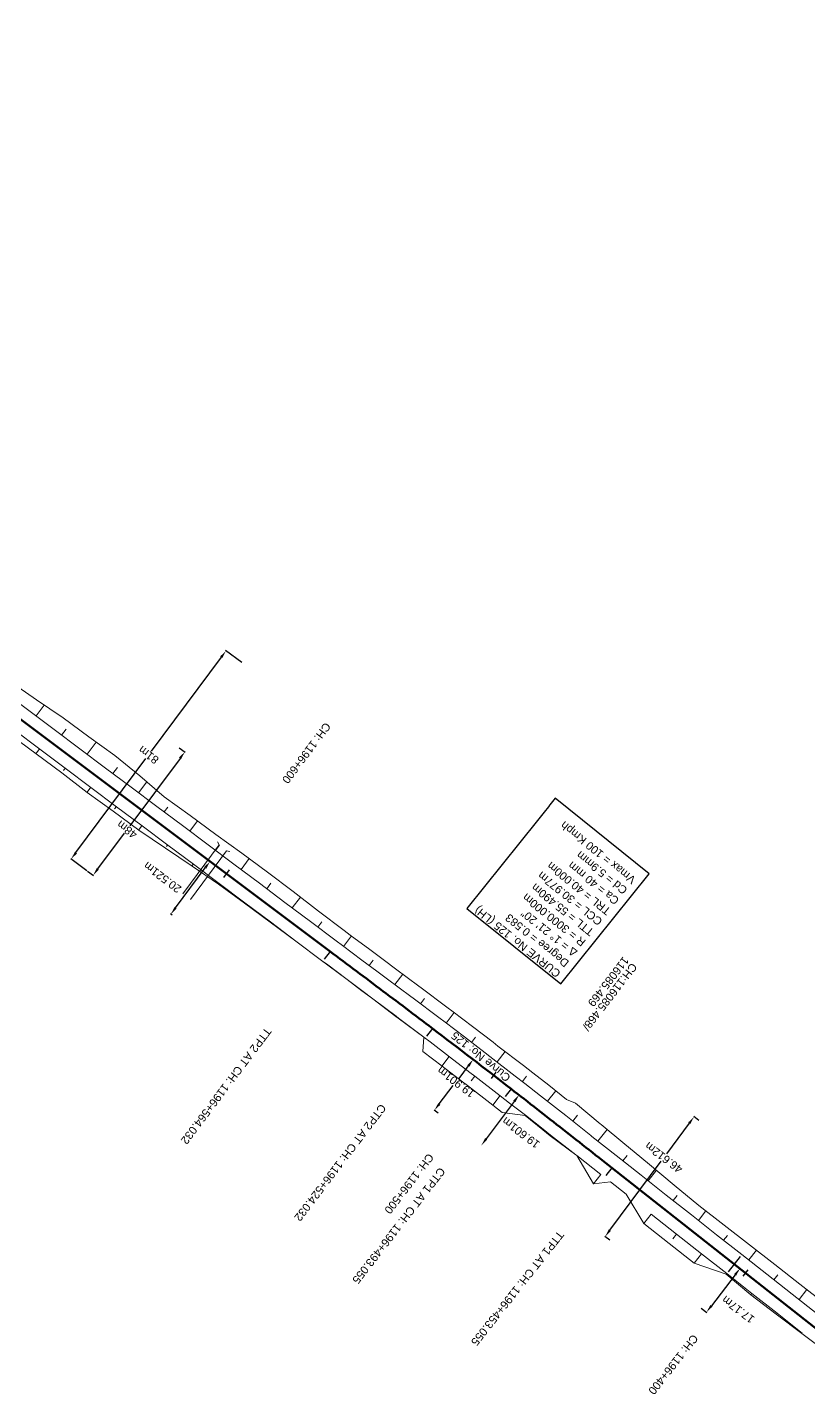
# Model space of a CAD drawing. Header units: metres. Extents: x 638322 to 644522, y 3380053 to 3384620.
# Drawn here: x 639039.7 to 639283.6, y 3383897.6 to 3384324.9 of the extents above; entities that cross this region are included whole.
import ezdxf

# ---------------------------------------------------------------- set-up
doc = ezdxf.new("R2010")
doc.units = ezdxf.units.M
doc.header["$MEASUREMENT"] = 0
doc.linetypes.add('CENTER2', pattern=[1.125, 0.75, -0.125, 0.125, -0.125])
doc.layers.get('Defpoints').update_dxf_attribs({"lineweight": 0})
for name, color, linetype, lineweight in [('C-ALIG-DG-CURVE', 1, 'CENTER2', 70), ('C-ALIG-DG-LINE', 1, 'CENTER2', 70), ('C-ALIG-DG-SPIRAL', 1, 'CENTER2', 70), ('C-ALIG-LABL-DG', 1, 'Continuous', 25), ('C-ALIG-LABL-DG-MARK', 1, 'Continuous', 25), ('Proposed Curve_Details', 10, 'Continuous', 0), ('PROPOSED DFCC TOE LINE', 239, 'Continuous', 0), ('PROPOSED DFCC TOE SLOPES', 239, 'Continuous', 0), ('PROPOSED DFCC TRACK', 1, 'Continuous', 0), ('PROPOSED FORMATION LINE - PLAN', 187, 'Continuous', 0), ('Proposed TPTC Chainages', 10, 'Continuous', 0)]:
    doc.layers.add(name, color=color, linetype=linetype, lineweight=lineweight)
for name, color, linetype in [('C-ROAD-TEXT', 11, 'Continuous'), ('Dimension', 10, 'Continuous'), ('Layer3', 1, 'Continuous')]:
    doc.layers.add(name, color=color, linetype=linetype)
doc.styles.add('Arial', font='arial.ttf')
doc.styles.get("Standard").update_dxf_attribs({"font": 'arial.ttf'})
doc.styles.add('Style-Arial', font='arial.ttf')
doc.dimstyles.get("Standard").update_dxf_attribs({"dimtxt": 2.5, "dimasz": 2.5, "dimexe": 0.18, "dimexo": 0.0625, "dimgap": 0.09, "dimtad": 0, "dimtih": 1, "dimtoh": 1, "dimdec": 3, "dimzin": 0, "dimdsep": 46, "dimtxsty": 'Standard', "dimcen": 0.09, "dimazin": 0, "dimtfac": 1, "dimtdec": 3, "dimtofl": 0, "dimtmove": 0, "dimatfit": 3, "dimfxl": 1, "dimtolj": 1, "dimtzin": 0, "dimarcsym": 0})

# ---------------------------------------------------------------- blocks, each defined once
blk = doc.blocks.new('*D440')
at = {"layer": 'Defpoints', "color": 0, "transparency": 16777216}
for p in [(639096.7149239834, 3384064.424190981), (639097.1961185685, 3384064.066649464), (639084.9571074932, 3384047.594867647)]:
    blk.add_point(p, dxfattribs=at)
at = {"layer": 'Dimension', "color": 0, "lineweight": -2, "transparency": 16777216}
for p, q in [((639085.9669450934, 3384049.959103715), (639095.2238917982, 3384062.417496429)), ((639097.0957838409, 3384064.141201073), (639096.6145892558, 3384064.49874259)), ((639084.8567727655, 3384047.669419256), (639084.3755781804, 3384048.026960773))]:
    blk.add_line(p, q, dxfattribs=at)
at = {"layer": 'Dimension', "color": 0, "transparency": 16777216}
for points in [[(639094.8894427062, 3384062.666001793), (639095.5583408901, 3384062.168991065), (639096.7149239834, 3384064.424190981)], [(639085.6324960014, 3384050.207609079), (639086.3013941853, 3384049.710598351), (639084.4759129081, 3384047.952409164)]]:
    blk.add_solid(points, dxfattribs=at)
at = {"layer": 'Dimension', "color": 0, "lineweight": 0, "transparency": 16777216, "insert": (639081.8852794601, 3384059.440914825), "char_height": 2.5, "attachment_point": 5, "rotation": 143, "style": 'Style-Arial'}
blk.add_mtext('\\A1;20.521m', dxfattribs=at)
blk = doc.blocks.new('TerminatorOpen_0.5')
at = {"color": 0, "linetype": 'ByBlock', "lineweight": -2}
for q in [(-1, 0.25), (-1, 0), (-1, -0.25)]:
    blk.add_line((0, 0), q, dxfattribs=at)
blk = doc.blocks.new('*D454')
at = {"layer": 'Defpoints', "color": 0, "transparency": 16777216}
for p in [(639178.8651186114, 3384002.533541249), (639180.1165865376, 3384001.578166081), (639168.0407275045, 3383985.759720346)]:
    blk.add_point(p, dxfattribs=at)
at = {"layer": 'Dimension', "color": 0, "lineweight": -2, "transparency": 16777216}
for p, q in [((639180.0172294085, 3384001.654015674), (639178.7657614823, 3384002.609390843)), ((639177.3481267334, 3384000.546398667), (639174.3606740122, 3383996.633065576)), ((639168.3062514563, 3383988.702238096), (639172.6598714273, 3383994.405145118)), ((639167.9413703755, 3383985.83556994), (639166.6899024493, 3383986.790945108))]:
    blk.add_line(p, q, dxfattribs=at)
at = {"layer": 'Dimension', "color": 0, "transparency": 16777216}
for points in [[(639177.0169363031, 3384000.799230646), (639177.679317164, 3384000.293566687), (639178.8651186114, 3384002.533541249)], [(639167.9750610259, 3383988.955070076), (639168.6374418868, 3383988.449406117), (639166.7892595783, 3383986.715095514)]]:
    blk.add_solid(points, dxfattribs=at)
at = {"layer": 'Dimension', "color": 0, "lineweight": 0, "transparency": 16777216, "insert": (639173.5123801867, 3383995.517517257), "char_height": 2.5, "attachment_point": 5, "rotation": 143, "style": 'Style-Arial'}
blk.add_mtext('\\A1;19.901m', dxfattribs=at)
blk = doc.blocks.new('*D449')
at = {"layer": 'Defpoints', "color": 0, "transparency": 16777216}
for p in [(639249.4413415077, 3383983.465004565), (639220.0488373933, 3383947.232598558), (639221.6687968019, 3383946.030747664)]:
    blk.add_point(p, dxfattribs=at)
at = {"layer": 'Dimension', "color": 0, "lineweight": -2, "transparency": 16777216}
for p, q in [((639249.3409526388, 3383983.539483253), (639247.7209932301, 3383984.741334146)), ((639246.3318083342, 3383982.65907808), (639239.2042129799, 3383973.051883694)), ((639221.5384111581, 3383949.240375936), (639237.5341367063, 3383970.8008093)), ((639221.568407933, 3383946.105226352), (639219.9484485243, 3383947.307077246))]:
    blk.add_line(p, q, dxfattribs=at)
at = {"layer": 'Dimension', "color": 0, "transparency": 16777216}
for points in [[(639245.9971787711, 3383982.907340374), (639246.6664378971, 3383982.410815786), (639247.8213820991, 3383984.666855458)], [(639221.203781595, 3383949.48863823), (639221.873040721, 3383948.992113641), (639220.0488373933, 3383947.232598558)]]:
    blk.add_solid(points, dxfattribs=at)
at = {"layer": 'Dimension', "color": 0, "lineweight": 0, "transparency": 16777216, "insert": (639238.368122414, 3383971.927139559), "char_height": 2.5, "attachment_point": 5, "rotation": 143, "style": 'Style-Arial'}
blk.add_mtext('\\A1;46.612m', dxfattribs=at)
blk = doc.blocks.new('*D450')
at = {"layer": 'Defpoints', "color": 0, "transparency": 16777216}
for p in [(639086.9912456048, 3384100.019989446), (639058.3590167877, 3384061.494731849), (639060.2257248927, 3384060.107381914)]:
    blk.add_point(p, dxfattribs=at)
at = {"layer": 'Dimension', "color": 0, "lineweight": -2, "transparency": 16777216}
for p, q in [((639087.0915717965, 3384099.94542635), (639088.9582799016, 3384098.558076416)), ((639087.3666917924, 3384096.626115678), (639071.6626814029, 3384075.496044058)), ((639061.7169868103, 3384062.113905748), (639069.9907223294, 3384073.246388454)), ((639058.4593429794, 3384061.420168753), (639060.3260510843, 3384060.032818818))]:
    blk.add_line(p, q, dxfattribs=at)
at = {"layer": 'Dimension', "color": 0, "transparency": 16777216}
for points in [[(639087.0322711535, 3384096.874659332), (639087.7011124312, 3384096.377572026), (639088.85795371, 3384098.632639511)], [(639061.3825661715, 3384062.362449401), (639062.0514074492, 3384061.865362095), (639060.2257248927, 3384060.107381914)]]:
    blk.add_solid(points, dxfattribs=at)
at = {"layer": 'Dimension', "color": 0, "lineweight": 0, "transparency": 16777216, "insert": (639070.8267018648, 3384074.371216257), "char_height": 2.5, "attachment_point": 5, "rotation": 143, "style": 'Style-Arial'}
blk.add_mtext('\\A1;48m', dxfattribs=at)
blk = doc.blocks.new('*D451')
at = {"layer": 'Defpoints', "color": 0, "transparency": 16777216}
for p in [(639106.7271975039, 3384126.467981565), (639053.38815928, 3384065.189106356), (639058.4103113739, 3384061.456609369)]:
    blk.add_point(p, dxfattribs=at)
at = {"layer": 'Dimension', "color": 0, "lineweight": -2, "transparency": 16777216}
for p, q in [((639106.6268713123, 3384126.542544661), (639101.6047192183, 3384130.275041648)), ((639100.2137834923, 3384128.193954719), (639078.3825818815, 3384098.819620255)), ((639054.8794211976, 3384067.195630189), (639076.710622808, 3384096.569964652)), ((639058.3099851822, 3384061.531172465), (639053.2878330883, 3384065.263669452))]:
    blk.add_line(p, q, dxfattribs=at)
at = {"layer": 'Dimension', "color": 0, "transparency": 16777216}
for points in [[(639099.8793628532, 3384128.442498372), (639100.5482041312, 3384127.945411066), (639101.70504541, 3384130.200478552)], [(639054.5450005585, 3384067.444173842), (639055.2138418364, 3384066.947086536), (639053.38815928, 3384065.189106356)]]:
    blk.add_solid(points, dxfattribs=at)
at = {"layer": 'Dimension', "color": 0, "lineweight": 0, "transparency": 16777216, "insert": (639077.5466023451, 3384097.694792454), "char_height": 2.5, "attachment_point": 5, "rotation": 143, "style": 'Style-Arial'}
blk.add_mtext('\\A1;81m', dxfattribs=at)
blk = doc.blocks.new('*D461')
at = {"layer": 'Defpoints', "color": 0, "transparency": 16777216}
for p in [(639193.1967661402, 3383991.477151694), (639181.4504900293, 3383975.785025788), (639181.4504900295, 3383975.785025788)]:
    blk.add_point(p, dxfattribs=at)
at = {"layer": 'Dimension', "color": 0, "lineweight": -2, "transparency": 16777216}
blk.add_line((639191.6986293707, 3383989.475755626), (639182.9486267993, 3383977.786421855), dxfattribs=at)
at = {"layer": 'Dimension', "color": 0, "transparency": 16777216}
for points in [[(639191.3650633595, 3383989.725445088), (639192.032195382, 3383989.226066165), (639193.1967661404, 3383991.477151694)], [(639182.6150607881, 3383978.036111317), (639183.2821928107, 3383977.536732393), (639181.4504900295, 3383975.785025788)]]:
    blk.add_solid(points, dxfattribs=at)
at = {"layer": 'Dimension', "color": 0, "lineweight": 0, "transparency": 16777216, "insert": (639193.7715795508, 3383979.691668608), "char_height": 2.5, "attachment_point": 5, "rotation": 143, "style": 'Style-Arial'}
blk.add_mtext('\\A1;19.601m', dxfattribs=at)
blk = doc.blocks.new('*D473')
at = {"layer": 'Defpoints', "color": 0, "transparency": 16777216}
for p in [(639260.3713470597, 3383938.654957733), (639249.9411574991, 3383925.015675216), (639251.724249779, 3383923.652114452)]:
    blk.add_point(p, dxfattribs=at)
at = {"layer": 'Dimension', "color": 0, "lineweight": -2, "transparency": 16777216}
for p, q in [((639260.4706412621, 3383938.579025781), (639262.2537335416, 3383937.215465017)), ((639260.6358002904, 3383935.305512925), (639253.242888828, 3383925.637998497)), ((639250.0404517015, 3383924.939743264), (639251.8235439812, 3383923.5761825))]:
    blk.add_line(p, q, dxfattribs=at)
at = {"layer": 'Dimension', "color": 0, "transparency": 16777216}
for points in [[(639260.3048196163, 3383935.558619434), (639260.9667809645, 3383935.052406417), (639262.1544393394, 3383937.291396969)], [(639252.9119081539, 3383925.891105006), (639253.5738695022, 3383925.384891989), (639251.724249779, 3383923.652114452)]]:
    blk.add_solid(points, dxfattribs=at)
at = {"layer": 'Dimension', "color": 0, "lineweight": 0, "transparency": 16777216, "insert": (639261.5942357434, 3383924.455287721), "char_height": 2.5, "attachment_point": 5, "rotation": 143, "style": 'Style-Arial'}
blk.add_mtext('\\A1;17.17m', dxfattribs=at)
blk = doc.blocks.new('Tick Hor')
at = {"color": 1}
blk.add_lwpolyline([(-0.5, 0), (0.5, 0)], dxfattribs=at)

msp = doc.modelspace()

# ---------------------------------------------------------------- linework, layer by layer
at = {"layer": 'C-ALIG-DG-CURVE', "color": 1, "linetype": 'Continuous', "lineweight": 50, "flags": 128}
msp.add_lwpolyline([(639190.695293211, 3383993.400511409, 0.002581419790418696), (639166.1318922683, 3384012.273861892)], format="xyb", dxfattribs=at)
at = {"layer": 'C-ALIG-DG-LINE', "color": 1, "linetype": 'Continuous', "lineweight": 50, "flags": 128}
for points in [[(639134.1808672289, 3384036.338892079), (638929.3319657566, 3384189.91572618)], [(639293.5362509077, 3383912.542929498), (639222.178050091, 3383968.726036779)]]:
    msp.add_lwpolyline(points, dxfattribs=at)
at = {"layer": 'C-ALIG-DG-SPIRAL', "color": 1, "linetype": 'Continuous', "lineweight": 50, "flags": 128}
for points in [[(639166.1318922683, 3384012.273861892), (639165.104506273, 3384013.054509285), (639164.0767954349, 3384013.83472898), (639163.0487707515, 3384014.614535104), (639162.0204432027, 3384015.393941798), (639160.9918237523, 3384016.172963216), (639159.9629233477, 3384016.951613524), (639158.9337529214, 3384017.7299069), (639157.9043233906, 3384018.507857534), (639156.8746456583, 3384019.285479625), (639155.8447306142, 3384020.062787383), (639154.8145891347, 3384020.83979503), (639153.7842320834, 3384021.616516795), (639152.7536703128, 3384022.392966915), (639151.7229146635, 3384023.169159639), (639150.6919759654, 3384023.945109223), (639149.6608650389, 3384024.720829928), (639148.629592694, 3384025.496336025), (639147.5981697324, 3384026.271641792), (639146.5666069473, 3384027.04676151), (639145.5349151241, 3384027.82170947), (639144.503105041, 3384028.596499966), (639143.47118747, 3384029.371147296), (639142.4391731767, 3384030.145665765), (639141.4070729215, 3384030.920069681), (639140.3748974601, 3384031.694373353), (639139.3426575442, 3384032.468591099), (639138.3103639213, 3384033.242737233), (639137.2780273367, 3384034.016826076), (639136.2456585328, 3384034.790871951), (639135.2132682503, 3384035.564889177), (639134.1808672289, 3384036.338892079)], [(639222.178050091, 3383968.726036779), (639221.1642447251, 3383969.524241667), (639220.1504282848, 3383970.322432488), (639219.1365896958, 3383971.120595176), (639218.1227178856, 3383971.918715665), (639217.1088017833, 3383972.716779885), (639216.0948303199, 3383973.514773765), (639215.08079243, 3383974.312683233), (639214.066677051, 3383975.110494212), (639213.052473125, 3383975.908192624), (639212.0381695986, 3383976.705764387), (639211.0237554235, 3383977.503195412), (639210.0092195574, 3383978.300471609), (639208.9945509644, 3383979.097578882), (639207.9797386158, 3383979.894503129), (639206.9647714903, 3383980.69123024), (639205.949638575, 3383981.487746104), (639204.9343288655, 3383982.284036596), (639203.9188313673, 3383983.08008759), (639202.9031350951, 3383983.875884949), (639201.8872290753, 3383984.671414528), (639200.8711023442, 3383985.466662173), (639199.8547439509, 3383986.261613722), (639198.838142956, 3383987.056255003), (639197.8212884337, 3383987.850571834), (639196.8041694715, 3383988.644550022), (639195.7867751708, 3383989.438175363), (639194.7690946481, 3383990.231433642), (639193.7511170349, 3383991.024310632), (639192.7328314787, 3383991.816792093), (639191.7142271437, 3383992.608863774), (639190.695293211, 3383993.400511409)]]:
    msp.add_lwpolyline(points, dxfattribs=at)
at = {"layer": 'C-ALIG-LABL-DG', "color": 1, "linetype": 'Continuous', "lineweight": 25}
for p, q in [((639134.1808624369, 3384036.33889583), (639134.1808624369, 3384036.33889583)), ((639166.13188748, 3384012.273865646), (639166.13188748, 3384012.273865646)), ((639190.695288677, 3383993.40051498), (639190.695288677, 3383993.40051498)), ((639222.1780455675, 3383968.726040364), (639222.1780455675, 3383968.726040364))]:
    msp.add_line(p, q, dxfattribs=at)
at = {"layer": 'C-ALIG-LABL-DG-MARK', "color": 1, "linetype": 'Continuous', "lineweight": 25}
for p, q in [((639134.1808672289, 3384036.338892079), (639132.3813160312, 3384033.938555543)), ((639166.1318922683, 3384012.273861892), (639164.3163789351, 3384009.885575615)), ((639190.695293211, 3383993.400511409), (639188.8552164764, 3383991.031098484)), ((639222.178050091, 3383968.726036779), (639220.3222182774, 3383966.368943595))]:
    msp.add_line(p, q, dxfattribs=at)
at = {"layer": 'Layer3', "color": 1, "linetype": 'Continuous', "lineweight": -3}
msp.add_lwpolyline([(639293.5362489633, 3383912.542931107), (639222.1780455675, 3383968.726040364), (639221.1642402012, 3383969.524245251), (639220.1504237604, 3383970.322436071), (639219.1365851712, 3383971.12059876), (639218.1227133606, 3383971.918719248), (639217.1087972579, 3383972.716783467), (639216.0948257941, 3383973.514777347), (639215.0807879037, 3383974.312686814), (639214.0666725244, 3383975.110497793), (639213.0524685981, 3383975.908196205), (639212.0381650713, 3383976.705767966), (639211.0237508958, 3383977.503198992), (639210.0092150293, 3383978.300475189), (639208.9945464359, 3383979.097582461), (639207.979734087, 3383979.894506707), (639206.9647669612, 3383980.691233818), (639205.9496340455, 3383981.48774968), (639204.9343243357, 3383982.284040173), (639203.918826837, 3383983.080091166), (639202.9031305647, 3383983.875888525), (639201.8872245443, 3383984.671418102), (639200.8710978131, 3383985.466665748), (639199.8547394193, 3383986.261617297), (639198.8381384242, 3383987.056258577), (639197.8212839017, 3383987.850575408), (639196.804164939, 3383988.644553595), (639195.7867706381, 3383989.438178936), (639194.7690901151, 3383990.231437215), (639193.7511125015, 3383991.024314204), (639192.732826945, 3383991.816795665), (639191.7142226098, 3383992.608867345), (639190.695288677, 3383993.40051498, 0.002581419762059733), (639166.1318874799, 3384012.273865646), (639165.1045014843, 3384013.05451304), (639164.0767906461, 3384013.834732735), (639163.0487659625, 3384014.614538858), (639162.0204384135, 3384015.393945552), (639160.991818963, 3384016.17296697), (639159.9629185583, 3384016.951617278), (639158.9337481319, 3384017.729910654), (639157.9043186008, 3384018.507861287), (639156.8746408684, 3384019.285483378), (639155.8447258242, 3384020.062791136), (639154.8145843444, 3384020.839798783), (639153.7842272931, 3384021.616520547), (639152.7536655224, 3384022.392970668), (639151.7229098729, 3384023.169163391), (639150.6919711749, 3384023.945112975), (639149.6608602481, 3384024.72083368), (639148.6295879033, 3384025.496339777), (639147.5981649415, 3384026.271645544), (639146.5666021563, 3384027.046765262), (639145.534910333, 3384027.821713222), (639144.5031002499, 3384028.596503717), (639143.4711826787, 3384029.371151048), (639142.4391683852, 3384030.145669516), (639141.4070681301, 3384030.920073431), (639140.3748926686, 3384031.694377104), (639139.3426527525, 3384032.46859485), (639138.3103591297, 3384033.242740984), (639137.2780225449, 3384034.016829827), (639136.245653741, 3384034.790875701), (639135.2132634585, 3384035.564892927), (639134.1808624369, 3384036.33889583), (638929.3319735351, 3384189.915720474)], format="xyb", dxfattribs=at)
at = {"layer": 'Layer3', "color": 212, "linetype": 'Continuous', "lineweight": -3}
msp.add_circle((639178.5793856161, 3384003.052973483), 0.015, dxfattribs=at)
msp.add_circle((639178.5793856161, 3384003.052973483), 0.015, dxfattribs=at)
msp.add_circle((639178.5793856161, 3384003.052973483), 0.015, dxfattribs=at)
msp.add_circle((639178.5793856161, 3384003.052973483), 0.015, dxfattribs=at)
at = {"layer": 'PROPOSED DFCC TOE LINE', "lineweight": 0}
for points in [[(639034.3742048793, 3384120.623854528, 264.6617112197579), (639042.5673903482, 3384114.881509038, 264.502383536797), (639050.8406179475, 3384109.245917065, 264.2763418066548), (639058.8927939988, 3384103.315504972, 264.2345435906467), (639067.0371040147, 3384097.507973478, 264.1159529453669), (639074.8004793263, 3384091.192383043, 264.314866290343), (639082.3634823988, 3384084.609552826, 264.7346011124271), (639090.4720373859, 3384078.754334256, 265.0947583375346), (639098.5722730086, 3384072.888020012, 265.4271792460647), (639106.6620095598, 3384067.007702982, 265.7245968100042), (639114.7127305558, 3384061.075350258, 265.8919385972563), (639122.6591943908, 3384055.003948026, 265.7116925765811), (639130.5660559692, 3384048.879727609, 265.3994147478983), (639138.577255471, 3384042.894664412, 265.4349939832057), (639140.5132665206, 3384041.448295678, 265.4435921703805), (639146.5956484488, 3384036.916029931, 265.4376191606592), (639151.1988419975, 3384033.463727741, 265.4018828697585), (639154.6061136194, 3384030.916113908, 265.3924536219078), (639161.8871197293, 3384025.463058474, 265.3772209247304), (639162.6216519704, 3384024.911842154, 265.3757665722873), (639170.6408875972, 3384018.901172542, 265.3993827143884), (639172.5793343792, 3384017.447535631, 265.4127513080011), (639178.6401666268, 3384012.855941804, 265.4584682050875), (639185.0873018623, 3384007.946422521, 265.5092239977426), (639186.6155851899, 3384006.778793153, 265.5215781371439), (639194.5635070157, 3384000.665638677, 265.5609258222656), (639197.5354443939, 3383998.36679526, 265.5723196495917), (639202.4749974391, 3383994.507543591, 265.5945252469344), (639208.0135429279, 3383990.072652047, 264.5149698154953), (639210.8091917506, 3383988.898835286, 264.1102060292232), (639218.5194089853, 3383982.503834701, 264.2278318705635), (639218.8381437291, 3383982.239056658, 264.2327040187274), (639226.2162675082, 3383976.104348111, 264.3456147108997), (639229.0981592289, 3383973.706517942, 264.3897550282034), (639233.9205766846, 3383969.723622811, 264.4629331198464), (639241.6329302497, 3383963.353893159, 264.5799647375428), (639249.3259774902, 3383956.959650982, 264.7125976215388), (639257.2114728056, 3383950.809753002, 264.8088901881981), (639265.101474992, 3383944.665577231, 264.9199887097357), (639272.9914771786, 3383938.521401458, 265.0310872312907), (639280.881479365, 3383932.377225686, 265.1421857528412), (639288.7816131874, 3383926.245913677, 265.2860334090578)], [(639289.4830945381, 3383910.974739067, 266.58455000125), (639281.4492100471, 3383916.936232803, 266.4630887123288), (639273.498091012, 3383923.002810774, 266.3851761081113), (639265.5596793451, 3383929.085522821, 266.3175322133357), (639257.8740762604, 3383935.489216567, 266.4541806526528), (639247.8654284617, 3383938.943426422, 264.713597622), (639240.0094875768, 3383945.130848568, 264.712597622), (639232.1535466919, 3383951.318270714, 264.711597622), (639226.6355674585, 3383960.474116235, 266.5765500012499), (639221.7233670339, 3383964.343017254, 266.57592471645), (639216.4419657587, 3383963.692785054, 264.709597622), (639211.2061355677, 3383972.534196651, 266.5633139125476), (639210.8737178503, 3383972.780641041, 266.5573927346787), (639202.8655120268, 3383978.76413541, 266.4366752323757), (639200.5993611226, 3383980.60153789, 266.4608939338632), (639195.0991022893, 3383985.05065861, 266.5196751560846), (639187.9463134761, 3383986.023413061, 264.7059723372), (639184.9931757096, 3383988.314643924, 264.705597622), (639177.0981704297, 3383994.411161332, 264.704597622), (639175.5815021461, 3383995.577529805, 264.7044058111339), (639169.1828873238, 3384000.481328236, 264.703597622), (639163.1669703732, 3384005.06695059, 264.7028392850679), (639163.4967785422, 3384009.488891452, 266.5629529952271), (639155.4720960116, 3384015.43908227, 266.5130436841899), (639154.7357030372, 3384015.983748623, 266.5085596716119), (639147.5110899509, 3384021.478719524, 266.5294947106324), (639144.1295406717, 3384024.049821085, 266.5412103378716), (639139.531869764, 3384027.499653188, 266.5403205227237), (639133.4773846315, 3384032.06442317, 266.5493448337938), (639131.5476306417, 3384033.519137047, 266.5522292145661), (639123.5191476523, 3384039.48114897, 266.5281788495823), (639115.4804597775, 3384045.429550467, 266.4956228486904), (639107.4422310914, 3384051.378564393, 266.463449575496), (639099.3729935199, 3384057.286221253, 266.40543081018), (639091.1005597034, 3384062.922871906, 266.1780506875284), (639082.8056896655, 3384068.529598998, 265.9319702735069), (639074.5185341992, 3384074.146615144, 265.6923198521825), (639066.4802556424, 3384080.095562555, 265.6601050125311), (639058.4122713873, 3384086.004890984, 265.6031308697712), (639050.487562423, 3384092.105308047, 265.6655747691684), (639042.4031263829, 3384097.992694458, 265.5948882831623), (639034.3989881758, 3384103.98717542, 265.591128969042)]]:
    msp.add_polyline3d(points, dxfattribs=at)
at = {"layer": 'PROPOSED DFCC TOE SLOPES'}
for p, q in [((639042.3998597015, 3384109.886401183, 266.5511695821029), (639044.9355810909, 3384113.268334907, 264.4376796559524)), ((639051.7731102884, 3384105.717928136, 265.4082733768969), (639050.4006873406, 3384103.887504861, 266.5521695821029)), ((639043.4791826146, 3384099.578124344, 266.5518743197092), (639042.3309699516, 3384098.046734049, 265.5948543933563)), ((639058.40151498, 3384097.888608539, 266.553169582103), (639061.2240824047, 3384101.653113583, 264.2005973145519)), ((639050.9473461846, 3384092.868805107, 266.1089059289644), (639051.4800102538, 3384093.579228021, 266.5528743197091)), ((639067.830846716, 3384093.794931851, 265.3635304878945), (639066.4023426191, 3384091.889712216, 266.5541695821029)), ((639059.4808378932, 3384087.580331699, 266.5538743197092), (639058.3408310016, 3384086.059885578, 265.6036937947039)), ((639074.4031702585, 3384085.890815894, 266.5551695821029), (639076.965370071, 3384089.308064331, 264.4350143350831)), ((639066.9445945891, 3384080.86513494, 266.1072328582829), (639067.4816655326, 3384081.581435376, 266.5548743197091)), ((639083.5442669573, 3384081.412715351, 265.6969324004536), (639082.4039978978, 3384079.891919572, 266.5561695821029)), ((639075.4824931717, 3384075.582539054, 266.5558743197092), (639074.4460699963, 3384074.200244255, 265.6920294389231)), ((639090.404825537, 3384073.893023249, 266.5571695821029), (639092.7907096068, 3384077.075116451, 265.189912992557)), ((639083.1071513374, 3384069.081939259, 266.2433420854197), (639083.4833208111, 3384069.583642732, 266.5568743197092)), ((639099.6467965362, 3384069.549460436, 266.0352419315926), (639098.4056531762, 3384067.894126927, 266.5581695821029)), ((639106.4064808155, 3384061.895230605, 266.5591695821029), (639108.966508342, 3384065.309581828, 265.7724979787474)), ((639091.4841484503, 3384063.584746409, 266.5578743197092), (639091.0257823562, 3384062.973415938, 266.1758322994773)), ((639099.3916972612, 3384057.461442565, 266.4811276614646), (639099.4849760896, 3384057.585850087, 266.5588743197092)), ((639115.6973472205, 3384057.616880406, 266.2002566030059), (639114.4073084547, 3384055.896334283, 266.5601695821029)), ((639122.4081360941, 3384049.89743796, 266.5611695821029), (639124.9225137739, 3384053.250905225, 265.6223038278885)), ((639107.4858037288, 3384051.586953765, 266.5598743197092), (639107.3694877964, 3384051.431821275, 266.4629265426661)), ((639115.4473136959, 3384045.53561881, 266.528103564928), (639115.486631368, 3384045.588057442, 266.5608743197092)), ((639131.6339689372, 3384045.532629916, 265.9858838042211), (639130.4089637335, 3384043.898541638, 266.5621695821029)), ((639123.4874590075, 3384039.58916112, 266.5618743197092), (639123.4466797595, 3384039.53477316, 266.5278853607917)), ((639138.410770443, 3384037.900956122, 266.5631138529828), (639140.8646525911, 3384041.186461569, 265.4432471028659)), ((639131.4817704346, 3384033.581574559, 266.557443360649), (639131.4882866467, 3384033.590264798, 266.5628743197092)), ((639147.6534570272, 3384033.568933563, 265.9913976134004), (639146.4328947485, 3384031.930569321, 266.562863900221)), ((639139.4887552313, 3384027.590889638, 266.5638744096994), (639139.4606092033, 3384027.553379981, 266.540426737778)), ((639154.4492662756, 3384025.95246352, 266.5626140300942), (639156.8832942963, 3384029.210636358, 265.3876894995947)), ((639147.464340256, 3384021.558414229, 266.5473023325856), (639147.4854631018, 3384021.586503242, 266.5648748051082)), ((639163.6741456343, 3384021.585192334, 265.9724095588632), (639162.455518887, 3384019.960818775, 266.5623642393643)), ((639155.4734169602, 3384015.570475948, 266.5658755178606), (639155.4092913402, 3384015.485535173, 266.5126612566731)), ((639170.4476023226, 3384013.950298071, 266.562166899199), (639172.9085521597, 3384017.198125275, 265.415234599862)), ((639163.444907067, 3384009.532659144, 266.5647454514393), (639163.4474842522, 3384009.53605391, 266.5668765497247)), ((639179.644162751, 3384009.511640601, 266.01968160291), (639178.3961214653, 3384007.882274898, 266.5631655845398)), ((639186.3250517878, 3384001.788686723, 266.5641642698968), (639188.8480932638, 3384005.061656646, 265.5326305891739)), ((639171.4030507725, 3384003.477266512, 266.5678778073551), (639169.1390485781, 3384000.514744245, 264.703592095903)), ((639178.2014408687, 3383995.914528077, 265.6367362197609), (639179.3383825644, 3383997.392000501, 266.5688790758774)), ((639195.5111590594, 3383997.30900505, 266.0673053069546), (639194.2359966617, 3383995.671755681, 266.5651629553126)), ((639202.1038211918, 3383989.499481597, 266.5672914714322), (639204.6646310359, 3383992.754233531, 265.1677289252297)), ((639187.2533056282, 3383991.280209338, 266.5698803446121), (639184.9696189264, 3383988.332834455, 264.7055946382422)), ((639195.1133648185, 3383985.097895917, 266.5426912785135), (639195.1480328983, 3383985.142358141, 266.5708815512133)), ((639211.4587537355, 3383985.208489949, 265.3563049674492), (639209.9541034822, 3383983.304889149, 266.5695395882046)), ((639217.794218114, 3383977.0974277, 266.5717884040841), (639220.665160241, 3383980.719942294, 264.2606636606553)), ((639203.0254748163, 3383978.98233543, 266.5718824630709), (639202.8587765765, 3383978.769596534, 266.4367472151641)), ((639210.8810952627, 3383972.794501372, 266.5651211902762), (639210.8906891424, 3383972.806705624, 266.5728830574037)), ((639226.9903515622, 3383972.604838262, 265.476184161996), (639225.6284491158, 3383970.882540525, 266.5740379072261)), ((639218.7488189142, 3383966.622063701, 266.5738833345999), (639216.4434227311, 3383963.692964433, 264.7101124829359)), ((639233.4821262689, 3383964.692255205, 266.5751602021481), (639236.0564625696, 3383967.95956784, 264.4953442610413)), ((639242.5504762647, 3383960.044184033, 265.5964233405312), (639241.3380671538, 3383958.504833059, 266.576160202148)), ((639234.4605712328, 3383954.247414385, 266.5758833346), (639232.1535466925, 3383951.318270714, 264.7115976220001)), ((639249.1940080387, 3383952.317410913, 266.577160202148), (639251.5092152425, 3383955.256943808, 264.7392579083553)), ((639241.1629998472, 3383946.595420403, 265.6447404782999), (639242.3165121175, 3383948.059992239, 266.5768833346)), ((639258.2229536441, 3383947.619309444, 265.7089049827935), (639257.0499489238, 3383946.129988767, 266.578160202148)), ((639250.1724530025, 3383941.872570093, 266.5778833345999), (639247.8654284616, 3383938.943426422, 264.713597622)), ((639264.9058898087, 3383939.942566621, 266.579160202148), (639267.2859605508, 3383942.96445435, 264.9507482849802)), ((639257.9512350737, 3383935.587182258, 266.5165319936294), (639258.0283938874, 3383935.685147948, 266.5788833345999)), ((639273.9688967154, 3383935.287711526, 265.8210035043402), (639272.7618306938, 3383933.755144475, 266.5801602021481)), ((639265.8843347725, 3383929.497725801, 266.5798833345999), (639265.5596793449, 3383929.085522821, 266.3175322133403)), ((639280.6177715786, 3383927.567722329, 266.581160202148), (639283.0687700451, 3383930.679664365, 265.1820125006979)), ((639273.6191833345, 3383923.156557215, 266.4830297213532), (639273.7402756574, 3383923.310303656, 266.5808833345999)), ((639281.5962165424, 3383917.122881509, 266.5818833345999), (639281.4492100469, 3383916.936232803, 266.4630887123266))]:
    msp.add_line(p, q, dxfattribs=at)
at = {"layer": 'PROPOSED DFCC TRACK', "linetype": 'Continuous', "flags": 128}
for points in [[(639088.189689504, 3384054.305777979), (639099.5608923726, 3384069.620182191), (639099.0721628226, 3384070.55233589)], [(639090.5977157039, 3384052.525136868), (639101.8664466729, 3384067.691074438), (639102.8999808994, 3384067.492142051)]]:
    msp.add_lwpolyline(points, dxfattribs=at)
at = {"layer": 'PROPOSED FORMATION LINE - PLAN', "lineweight": 0, "extrusion": (0.01216295721070906, 0.01592261641851104, 0.9997992462281012), "elevation": 61923.09109227904, "flags": 128}
msp.add_lwpolyline([(1546124.196260352, -3076564.221129649), (1546126.964631964, -3076564.262145542), (1546136.963534447, -3076564.410288195), (1546146.962436936, -3076564.55843087), (1546156.961339416, -3076564.706573508), (1546166.960241903, -3076564.85471617), (1546176.959144386, -3076565.002858835), (1546186.95804687, -3076565.151001487), (1546196.95694935, -3076565.299144128), (1546206.955851837, -3076565.447286799), (1546213.208013572, -3076565.53991813), (1546216.954770355, -3076565.609416534), (1546226.542042598, -3076565.784209345), (1546226.955978402, -3076565.791578597), (1546236.960640294, -3076565.962327783), (1546239.882194107, -3076566.008823583), (1546246.968934053, -3076566.113318243), (1546253.228873227, -3076566.19397561), (1546256.980852523, -3076566.222208889), (1546266.993877449, -3076566.274617824), (1546268.914501466, -3076566.280856193), (1546277.007021409, -3076566.293656477), (1546284.600369449, -3076566.285845908), (1546287.020049245, -3076566.270277997), (1546297.030428645, -3076566.187712323), (1546297.947903623, -3076566.178866905), (1546307.037254453, -3076566.082162792), (1546311.28914137, -3076566.03238816), (1546317.040639217, -3076565.961979379), (1546324.624371941, -3076565.866197001), (1546327.040905576, -3076565.844549356), (1546337.040504016, -3076565.754971632), (1546347.040102459, -3076565.665393911), (1546357.039700904, -3076565.5758162), (1546367.03929935, -3076565.48623849), (1546377.038897793, -3076565.396660769), (1546387.038496236, -3076565.307083047), (1546397.038094677, -3076565.217505326), (1546407.037693121, -3076565.127927602), (1546417.037291564, -3076565.038349884), (1546427.036890006, -3076564.948772153), (1546437.036488445, -3076564.859194425), (1546447.036086887, -3076564.769616704), (1546457.035685332, -3076564.680038987), (1546467.035283773, -3076564.590461263), (1546477.034882217, -3076564.500883545), (1546487.034480663, -3076564.41130584), (1546497.034079108, -3076564.321728122), (1546507.033677549, -3076564.232150398), (1546517.033275988, -3076564.142572667), (1546522.852288904, -3076564.090445179), (1546524.670397714, -3076564.074157089), (1546526.488506521, -3076564.057866485), (1546527.032874431, -3076564.052988354), (1546528.306615329, -3076564.041573403), (1546530.124724139, -3076564.025277823), (1546531.94283294, -3076564.008979729), (1546533.760941748, -3076563.992679161), (1546535.579050557, -3076563.976376103), (1546537.032472877, -3076563.963341431), (1546537.397159368, -3076563.960070565), (1546539.215268173, -3076563.943762515), (1546541.033376985, -3076563.927451993), (1546542.851485786, -3076563.911138942), (1546547.03207132, -3076563.873625683), (1546557.031669765, -3076563.783897173), (1546567.031268207, -3076563.694168659), (1546577.030866649, -3076563.604440147), (1546584.04425298, -3076563.541507538), (1546587.03078726, -3076563.537085881), (1546597.033259854, -3076563.519793855), (1546604.050347275, -3076563.502538464), (1546607.038196444, -3076563.470822697), (1546617.043173244, -3076563.355340865), (1546621.572071965, -3076563.29836732), (1546627.047975012, -3076563.225569197), (1546637.052581339, -3076563.081507984), (1546639.093231468, -3076563.050368689), (1546647.055114333, -3076562.864050486), (1546657.05442924, -3076562.622745784), (1546659.093676546, -3076562.573120156), (1546667.052813797, -3076562.439137217), (1546677.051398837, -3076562.270822483), (1546687.049983872, -3076562.102507741), (1546697.048568916, -3076561.93419303), (1546707.047153949, -3076561.765878282), (1546717.045738996, -3076561.597563577), (1546727.044324033, -3076561.429248841), (1546737.042909069, -3076561.260934103), (1546747.041494112, -3076561.092619392), (1546757.040079148, -3076560.924304648), (1546767.038664193, -3076560.755989941), (1546777.03724923, -3076560.5876752), (1546787.035834265, -3076560.419360464), (1546797.034419313, -3076560.251045753), (1546807.033004344, -3076560.082731009), (1546817.031589388, -3076559.914416299), (1546827.030174425, -3076559.746101564), (1546837.028759468, -3076559.577786849), (1546847.027344508, -3076559.409472118), (1546857.025929542, -3076559.241157372), (1546867.024514585, -3076559.072842662), (1546877.023099626, -3076558.904527928), (1546887.021684665, -3076558.73621321), (1546897.0202697, -3076558.567898464), (1546907.01885474, -3076558.399583736), (1546917.017439778, -3076558.231269007), (1546927.016024818, -3076558.062954281), (1546937.014609862, -3076557.894639573), (1546947.013194896, -3076557.726324823), (1546957.011779936, -3076557.558010097), (1546967.010364976, -3076557.389695371), (1546977.008950015, -3076557.221380644), (1546987.007535056, -3076557.053065923), (1546997.0061201, -3076556.8847512), (1547005.91049624, -3076556.734856222), (1547007.004794477, -3076556.720539386), (1547017.006066279, -3076556.58767155), (1547019.245779218, -3076556.556873853), (1547027.010667736, -3076556.444835304), (1547032.586950051, -3076556.357610827), (1547037.018514716, -3076556.283088281), (1547045.933763297, -3076556.115862488), (1547047.029351008, -3076556.089377588), (1547057.040031089, -3076555.827536842), (1547058.185468739, -3076555.795295895), (1547067.04971246, -3076555.529952563), (1547070.435656396, -3076555.421191796), (1547077.058267451, -3076555.19662859), (1547082.684092216, -3076554.993557291), (1547087.06460254, -3076554.8112923), (1547096.020787823, -3076554.420427328), (1547097.065799842, -3076554.3734507), (1547107.062409868, -3076553.912884518), (1547109.34925912, -3076553.805235373), (1547117.054874485, -3076553.438529831), (1547122.670555012, -3076553.169161503), (1547127.044716539, -3076552.975583235), (1547137.03494026, -3076552.533466479), (1547147.025163972, -3076552.091349686), (1547157.015387692, -3076551.649232928), (1547167.005611403, -3076551.207116131), (1547176.995835125, -3076550.764999376), (1547186.986058835, -3076550.322882579), (1547196.976282556, -3076549.880765819), (1547206.966506268, -3076549.438649027), (1547216.956729984, -3076548.996532253), (1547226.946953699, -3076548.554415474), (1547236.937177416, -3076548.1122987), (1547246.927401133, -3076547.670181926), (1547256.917624852, -3076547.228065157), (1547264.145105349, -3076546.908213438), (1547266.907745984, -3076546.785978107), (1547270.71955806, -3076546.618222601)], dxfattribs=at)
at = {"layer": 'PROPOSED FORMATION LINE - PLAN', "lineweight": 0, "extrusion": (0.0001843317147448023, -0.0003536504637980291, 0.9999999204765812), "elevation": -812.3603084578542, "flags": 128}
msp.add_lwpolyline([(639218.6888211435, 3383966.546393645), (639211.1580201323, 3383972.473634583), (639210.8328706012, 3383972.729323469), (639202.9723331542, 3383978.901292807), (639200.6758344775, 3383980.700196636), (639195.1020922692, 3383985.0557423), (639190.1737617212, 3383988.892197832), (639187.216944515, 3383991.186283063), (639179.3121025036, 3383997.290395371), (639177.7935445337, 3383998.458216879), (639171.3869573976, 3384003.368124367), (639165.3635449532, 3384007.959459372), (639163.441535475, 3384009.419473968), (639155.4757644504, 3384015.447752993), (639154.7446446689, 3384015.999445224), (639147.4936265087, 3384021.459611119), (639144.0974659193, 3384024.011319205), (639139.5001543927, 3384027.461668248), (639133.4339234473, 3384032.010790202), (639131.5004189754, 3384033.460501588), (639123.499591653, 3384039.45939666), (639115.4987643339, 3384045.458291719), (639107.497937015, 3384051.457186817), (639099.4971096992, 3384057.456081877), (639091.4962823802, 3384063.454976948), (639083.495455058, 3384069.453872021), (639075.494627739, 3384075.452767092), (639067.4938004166, 3384081.451662178), (639059.492973104, 3384087.450557237), (639051.492145785, 3384093.449452308), (639043.4913184629, 3384099.448347394), (639035.4904911439, 3384105.447242453), (639027.4896638215, 3384111.446137525), (639019.4888365091, 3384117.445032584), (639011.48800919, 3384123.443927669), (639003.4871818677, 3384129.442822741), (638995.486354552, 3384135.4417178), (638987.4855272265, 3384141.440612885), (638979.484699914, 3384147.439507957), (638974.8288211975, 3384150.930412913), (638973.374125313, 3384152.021121156), (638971.9194294057, 3384153.111829391), (638971.4838725342, 3384153.438403145), (638970.464733469, 3384154.202537709), (638969.0100375158, 3384155.293246058), (638967.5553415333, 3384156.383954451), (638966.1006455309, 3384157.474662888), (638964.6459495056, 3384158.565371369), (638963.4830445752, 3384159.437299439), (638963.1912534575, 3384159.656079894), (638961.7365573865, 3384160.746788462), (638960.2818612924, 3384161.837497088), (638958.8271651755, 3384162.928205732), (638955.4822159897, 3384165.436196934), (638947.481387277, 3384171.435094694), (638939.4805585771, 3384177.433992414), (638931.4797298708, 3384183.432890147), (638925.8682142614, 3384187.640317839), (638923.4789789792, 3384189.43168991), (638915.4783403833, 3384195.427226884), (638909.8651925094, 3384199.62723757), (638907.4742399147, 3384201.413811816), (638899.4623759364, 3384207.388885943), (638895.8328389297, 3384210.089859603), (638891.4419843217, 3384213.352508432), (638883.4130814355, 3384219.304667153), (638881.7743532668, 3384220.517341896), (638875.3753485432, 3384225.246343702), (638867.3303759309, 3384231.182692334), (638865.6889010381, 3384232.393417683), (638859.2826897842, 3384237.118486508), (638851.2349521995, 3384243.054306054), (638843.1872146182, 3384248.990125615), (638835.1394770336, 3384254.925945161), (638827.0917394458, 3384260.861764695), (638819.0440018644, 3384266.797584242), (638810.9962642733, 3384272.733403788), (638802.9485266953, 3384278.669223323), (638794.9007891073, 3384284.605042882), (638786.8530515227, 3384290.54086243), (638778.8053139382, 3384296.476681989), (638770.7575763568, 3384302.412501523), (638762.7098387722, 3384308.34832107), (638754.6621011843, 3384314.284140617), (638746.6143635997, 3384320.219960164), (638738.5666260119, 3384326.155779697), (638730.5188884337, 3384332.091599258), (638722.471150846, 3384338.027418804), (638714.4234132614, 3384343.963238365), (638706.3756756767, 3384349.899057898), (638698.3279380954, 3384355.834877432), (638690.2802005108, 3384361.770696992), (638682.2324629228, 3384367.706516539), (638674.1847253384, 3384373.642336099), (638666.1369877539, 3384379.578155633), (638658.0892501725, 3384385.513975179), (638650.0415125847, 3384391.449794739), (638641.9937750032, 3384397.385614273), (638633.9460374153, 3384403.321433807), (638625.898299834, 3384409.257253367), (638617.8505622462, 3384415.193072914), (638609.8028246616, 3384421.128892474), (638601.755087077, 3384427.064712008), (638593.7073494924, 3384433.000531555), (638586.540327131, 3384438.286756531), (638585.6596271052, 3384438.936337484), (638577.6123491797, 3384444.869295896), (638575.8103450969, 3384446.19655382), (638569.5619315743, 3384450.792268329), (638565.0726842555, 3384454.085735464), (638561.5031100321, 3384456.698060552), (638554.3149081095, 3384461.937229162), (638553.4306511867, 3384462.579470208), (638545.3389440798, 3384468.432073001), (638544.4116973917, 3384469.099929187), (638537.226386472, 3384474.25573958), (638534.4772736283, 3384476.219274591), (638529.0930818428, 3384480.050395665), (638524.511826618, 3384483.295129304), (638520.9389400876, 3384485.816256648), (638513.6194833484, 3384490.958846318), (638512.764313349, 3384491.558012238), (638504.5737899813, 3384497.282995974), (638502.6979162463, 3384498.591402854), (638496.3725043818, 3384502.998490085), (638491.7592950502, 3384506.210062374), (638488.1657614472, 3384508.711517389), (638479.9584274481, 3384514.424634074), (638471.7510934491, 3384520.137750772), (638463.5437594497, 3384525.850867457), (638455.336425454, 3384531.563984143), (638447.1290914516, 3384537.277100815), (638438.9217574525, 3384542.990217513), (638430.7144234567, 3384548.703334211), (638422.5070894543, 3384554.416450896), (638414.299755452, 3384560.129567568), (638406.0924214594, 3384565.842684253), (638397.8850874603, 3384571.555800952), (638389.6777534612, 3384577.268917636), (638381.4704194587, 3384582.982034308), (638375.4470842096, 3384586.99210722), (638373.1773154886, 3384588.572121553), (638369.8999057251, 3384590.854716072)], dxfattribs=at)
at = {"layer": 'PROPOSED FORMATION LINE - PLAN', "lineweight": 0, "extrusion": (-5.549704356984366e-05, 9.115565213165102e-05, 0.9999999943053627), "elevation": 539.5668153136102, "flags": 128}
msp.add_lwpolyline([(639281.6100265804, 3383917.087756038), (639273.754085652, 3383923.275178222), (639265.8981447204, 3383929.462600381), (639258.0422037953, 3383935.650022552), (639250.186262867, 3383941.837444737), (639242.3303219386, 3383948.024866908), (639234.4743810103, 3383954.212289067)], dxfattribs=at)

# ---------------------------------------------------------------- block references
at = {"layer": 'C-ALIG-LABL-DG', "color": 1, "linetype": 'Continuous', "lineweight": 25}
for p, xscale, yscale, zscale, rotation in [((639101.8464483784, 3384060.580260596), 3, 3, 3, 233.1408159737959), ((639185.2054445945, 3383997.65372893), 2.499999999999997, 2.499999999999997, 2.499999999999997, 232.2998608350853), ((639260.37134706, 3383938.654957734), 6, 6, 6, 231.7852557303154), ((639263.8635092794, 3383935.905441545), 2.499999999999999, 2.499999999999999, 2.499999999999999, 231.7852557031084)]:
    msp.add_blockref('Tick Hor', p, dxfattribs=dict(at, xscale=xscale, yscale=yscale, zscale=zscale, rotation=rotation))

# ---------------------------------------------------------------- texts
at = {"layer": 'Proposed Curve_Details', "color": 1, "style": 'Style-Arial'}
msp.add_text('Curve No: 125', height=2.5, rotation=141, dxfattribs=at).set_placement((639190.7999603994, 3383997.304428082, -266.7981326880869))
at = {"layer": 'Proposed TPTC Chainages', "insert": (639227.9896382211, 3384033.193188859), "char_height": 2.5, "attachment_point": 4, "rotation": 232.3426635939293, "line_spacing_factor": 0.7765243902439023, "style": 'Style-Arial'}
msp.add_mtext('CH:116085.468/\\P116085.469\\P', dxfattribs=at)

# ---------------------------------------------------------------- dimensions: what is measured, and where the dimension line sits
at = {"layer": 'Dimension', "color": 10, "lineweight": 0}
dim = msp.add_aligned_dim(p1=(639106.7271975037, 3384126.467981565), p2=(639058.410311374, 3384061.456609369), distance=-6.257279393993792, dimstyle='Standard', override={"dimexe": 0.125, "dimexo": 0.125, "dimgap": 0.125, "dimtad": 1, "dimtih": 0, "dimtoh": 0, "dimzin": 11, "dimpost": 'm', "dimtxsty": 'Style-Arial', "dimsah": 1, "dimadec": 4, "dimazin": 3, "dimtmove": 2, "dimatfit": 1, "dimldrblk": 'TerminatorOpen_0.5', "dimfrac": 2, "dimtzin": 11}, dxfattribs=at)
dim.commit()
dim.dimension.update_dxf_attribs({"geometry": '*D451', "text_midpoint": (639077.5466023451, 3384097.694792454), "text_rotation": 143})
for base, p1, p2, angle, picture, middle in [((639060.2257248927, 3384060.107381914), (639086.991245605, 3384100.019989446), (639058.3590167876, 3384061.494731849), 233.38002197031165, '*D450', (639070.8267018648, 3384074.371216257)), ((639096.7149239834, 3384064.424190981), (639084.9571074931, 3384047.594867647), (639097.1961185684, 3384064.066649463), 53.386581636304854, '*D440', (639081.8852794601, 3384059.440914825)), ((639178.8651186114, 3384002.533541249), (639168.0407275045, 3383985.759720346), (639180.1165865377, 3384001.578166081), 52.64175413035118, '*D454', (639173.5123801867, 3383995.517517257)), ((639181.4504900295, 3383975.785025788), (639193.1967661404, 3383991.477151695), (639181.4504900293, 3383975.785025788), 233.18346134211825, '*D461', (639193.7715795508, 3383979.691668608)), ((639220.0488373933, 3383947.232598558), (639249.4413415074, 3383983.465004564), (639221.6687968018, 3383946.030747664), 233.42821168765983, '*D449', (639238.368122414, 3383971.927139559)), ((639251.724249779, 3383923.652114452), (639260.37134706, 3383938.654957734), (639249.9411574993, 3383925.015675217), 232.5942457929882, '*D473', (639261.5942357434, 3383924.455287721))]:
    dim = msp.add_linear_dim(base=base, p1=p1, p2=p2, angle=angle, dimstyle='Standard', override={"dimexe": 0.125, "dimexo": 0.125, "dimgap": 0.125, "dimtad": 1, "dimtih": 0, "dimtoh": 0, "dimzin": 11, "dimpost": 'm', "dimtxsty": 'Style-Arial', "dimsah": 1, "dimadec": 4, "dimazin": 3, "dimtmove": 2, "dimatfit": 1, "dimldrblk": 'TerminatorOpen_0.5', "dimfrac": 2, "dimtzin": 11}, dxfattribs=at)
    dim.commit()
    dim.dimension.update_dxf_attribs({"geometry": picture, "text_midpoint": middle, "dimtype": 129, "text_rotation": 143})

# ---------------------------------------------------------------- next in the draw order: texts
at = {"layer": 'C-ALIG-LABL-DG', "color": 1, "linetype": 'Continuous', "lineweight": 25, "char_height": 2.5, "style": 'Arial', "bg_fill": 3, "box_fill_scale": 1.04, "bg_fill_color": 256, "bg_fill_true_color": 13158600, "bg_fill_transparency": 0}
for s, insert, width, attachment_point, rotation in [('CH: 1196+600', (639133.6094734727, 3384107.326926881), 22.50281377899045, 4, 233.14081596798968), ('TTP2 AT CH: 1196+564.032', (639088.4428131753, 3383976.568553295), 44.53541950886768, 6, 233.14081596768094), ('CTP1 AT CH: 1196+493.055', (639141.9188507478, 3383933.011866692), 44.87989427012279, 6, 232.1672275738429), ('TTP1 AT CH: 1196+453.055', (639178.9839908377, 3383913.676291353), 44.58020122783084, 6, 231.78525570287437), ('CH: 1196+400', (639248.3363831049, 3383916.18442857), 22.50281377899045, 4, 231.7852557031084)]:
    msp.add_mtext(s, dxfattribs=dict(at, insert=insert, width=width, attachment_point=attachment_point, rotation=rotation))
at = {"layer": 'C-ROAD-TEXT', "color": 1, "linetype": 'Continuous', "lineweight": -3, "insert": (639190.6963153825, 3384039.285530157), "char_height": 2.5, "width": 36.31158590777608, "attachment_point": 2, "rotation": 141.27387782392347, "style": 'Arial', "bg_fill": 3, "box_fill_scale": 1.2, "bg_fill_color": 256, "bg_fill_true_color": 13158600, "bg_fill_transparency": 0}
msp.add_mtext('\\pxql;CURVE No. 125 (LH) \\PDegree = 0.583\\PΔ = 1° 21\' 20"\\PR = 3000.000m\\PTTL = 55.490m\\PCCL = 30.977m\\PTRL = 40.000m\\PCa = 40 mm\\PCd = 5.9mm\\PVmax = 100 Kmph', dxfattribs=at)

# ---------------------------------------------------------------- next in the draw order: linework, layer by layer
at = {"layer": 'C-ROAD-TEXT', "color": 1, "linetype": 'Continuous', "lineweight": -3}
msp.add_lwpolyline([(639206.2299419263, 3384026.188210464), (639233.8280875603, 3384060.604159364), (639204.4525805605, 3384084.160375194), (639176.8544349255, 3384049.744426292)], close=True, dxfattribs=at)

# ---------------------------------------------------------------- next in the draw order: texts
at = {"layer": 'C-ALIG-LABL-DG', "color": 1, "linetype": 'Continuous', "lineweight": 25, "insert": (639123.8349401396, 3383952.536556836), "char_height": 2.5, "width": 44.83511255115963, "attachment_point": 6, "rotation": 232.75884409673796, "style": 'Arial', "bg_fill": 3, "box_fill_scale": 1.04, "bg_fill_color": 256, "bg_fill_true_color": 13158600, "bg_fill_transparency": 0}
msp.add_mtext('CTP2 AT CH: 1196+524.032', dxfattribs=at)

# ---------------------------------------------------------------- next in the draw order: texts
at = {"layer": 'C-ALIG-LABL-DG', "color": 1, "linetype": 'Continuous', "lineweight": 25, "insert": (639165.7943729458, 3383972.721637625), "char_height": 2.5, "width": 22.50281377899045, "attachment_point": 4, "rotation": 232.2998608350853, "style": 'Arial', "bg_fill": 3, "box_fill_scale": 1.04, "bg_fill_color": 256, "bg_fill_true_color": 13158600, "bg_fill_transparency": 0}
msp.add_mtext('CH: 1196+500', dxfattribs=at)

doc.saveas('drawing.dxf')
